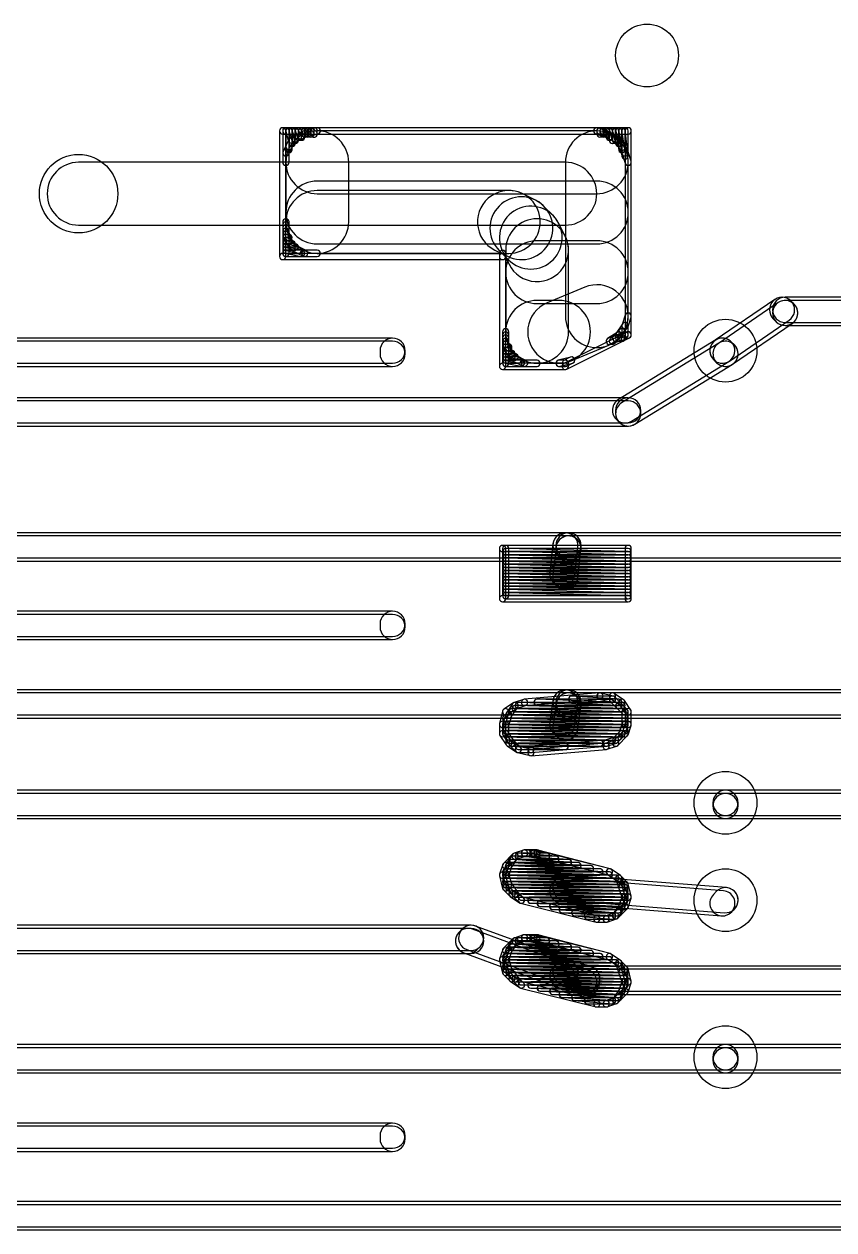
# Model space of a CAD drawing. Extents: x 2.7 to 76.1, y 3.1 to 47.6.
# Drawn here: x 41.32 to 47.87, y 13.73 to 23.49 of the extents above; entities that cross this region are included whole.
import ezdxf

# ---------------------------------------------------------------- set-up
doc = ezdxf.new("R2010")
doc.units = 0

msp = doc.modelspace()

# ---------------------------------------------------------------- linework, layer by layer
for points in [[(46.2026, 22.6473), (43.4086, 22.6473, 1), (43.4086, 22.59645), (46.2026, 22.59645, 1)], [(43.383175, 22.621875), (43.383175, 21.605875, 1), (43.434025, 21.605875), (43.434025, 22.621875, 1)], [(43.688, 22.6473), (43.434, 22.6473, 1), (43.434, 22.59645), (43.688, 22.59645, 1)], [(43.408575, 22.621875), (43.408575, 22.367875, 1), (43.459425, 22.367875), (43.459425, 22.621875, 1)], [(43.43473, 22.615705), (43.46013, 22.514105, 1), (43.509465, 22.52644), (43.484065, 22.62804, 1)], [(43.484825, 22.469475), (43.484825, 22.621875, 1), (43.433975, 22.621875), (43.433975, 22.469475, 1)], [(43.433975, 22.621875), (43.433975, 22.494875, 1), (43.484825, 22.494875), (43.484825, 22.621875, 1)], [(43.484825, 22.494875), (43.484825, 22.621875, 1), (43.433975, 22.621875), (43.433975, 22.494875, 1)], [(43.460675, 22.61383), (43.486075, 22.53763, 1), (43.53432, 22.553715), (43.50892, 22.629915, 1)], [(43.510225, 22.520275), (43.510225, 22.621875, 1), (43.459375, 22.621875), (43.459375, 22.520275, 1)], [(43.487455, 22.6105), (43.512855, 22.5597, 1), (43.55834, 22.582445), (43.53294, 22.633245, 1)], [(43.535625, 22.545675), (43.535625, 22.621875, 1), (43.484775, 22.621875), (43.484775, 22.545675, 1)], [(43.512855, 22.6105), (43.538255, 22.5597, 1), (43.58374, 22.582445), (43.55834, 22.633245, 1)], [(43.561025, 22.571075), (43.561025, 22.621875, 1), (43.510175, 22.621875), (43.510175, 22.571075, 1)], [(43.54302, 22.603895), (43.56842, 22.578495, 1), (43.604375, 22.61445), (43.578975, 22.63985, 1)], [(43.586425, 22.571075), (43.586425, 22.621875, 1), (43.535575, 22.621875), (43.535575, 22.571075, 1)], [(43.592565, 22.571805), (43.694165, 22.597205, 1), (43.68183, 22.64654), (43.58023, 22.62114, 1)], [(43.56842, 22.603895), (43.59382, 22.578495, 1), (43.629775, 22.61445), (43.604375, 22.63985, 1)], [(43.611825, 22.596475), (43.611825, 22.621875, 1), (43.560975, 22.621875), (43.560975, 22.596475, 1)], [(43.59382, 22.603895), (43.61922, 22.578495, 1), (43.655175, 22.61445), (43.629775, 22.63985, 1)], [(43.637225, 22.596475), (43.637225, 22.621875, 1), (43.586375, 22.621875), (43.586375, 22.596475, 1)], [(43.61922, 22.603895), (43.64462, 22.578495, 1), (43.680575, 22.61445), (43.655175, 22.63985, 1)], [(43.662625, 22.596475), (43.662625, 22.621875, 1), (43.611775, 22.621875), (43.611775, 22.596475, 1)], [(43.688025, 22.596475), (43.688025, 22.621875, 1), (43.637175, 22.621875), (43.637175, 22.596475, 1)], [(45.940555, 22.59775), (46.016755, 22.57235, 1), (46.03284, 22.620595), (45.95664, 22.645995, 1)], [(46.2026, 22.6473), (45.9486, 22.6473, 1), (45.9486, 22.59645), (46.2026, 22.59645, 1)], [(45.95602, 22.603895), (45.98142, 22.578495, 1), (46.017375, 22.61445), (45.991975, 22.63985, 1)], [(45.999425, 22.596475), (45.999425, 22.621875, 1), (45.948575, 22.621875), (45.948575, 22.596475, 1)], [(45.948575, 22.621875), (45.948575, 22.596475, 1), (45.999425, 22.596475), (45.999425, 22.621875, 1)], [(45.999425, 22.596475), (45.999425, 22.621875, 1), (45.948575, 22.621875), (45.948575, 22.596475, 1)], [(45.98142, 22.603895), (46.00682, 22.578495, 1), (46.042775, 22.61445), (46.017375, 22.63985, 1)], [(46.024825, 22.596475), (46.024825, 22.621875, 1), (45.973975, 22.621875), (45.973975, 22.596475, 1)], [(46.002055, 22.6105), (46.027455, 22.5597, 1), (46.07294, 22.582445), (46.04754, 22.633245, 1)], [(46.050225, 22.596475), (46.050225, 22.621875, 1), (45.999375, 22.621875), (45.999375, 22.596475, 1)], [(46.026075, 22.61383), (46.051475, 22.53763, 1), (46.09972, 22.553715), (46.07432, 22.629915, 1)], [(46.075625, 22.571075), (46.075625, 22.621875, 1), (46.024775, 22.621875), (46.024775, 22.571075, 1)], [(46.051475, 22.61383), (46.076875, 22.53763, 1), (46.12512, 22.553715), (46.09972, 22.629915, 1)], [(46.101025, 22.545675), (46.101025, 22.621875, 1), (46.050175, 22.621875), (46.050175, 22.545675, 1)], [(46.07633, 22.615705), (46.10173, 22.514105, 1), (46.151065, 22.52644), (46.125665, 22.62804, 1)], [(46.126425, 22.545675), (46.126425, 22.621875, 1), (46.075575, 22.621875), (46.075575, 22.545675, 1)], [(46.10132, 22.617695), (46.12672, 22.465295, 1), (46.176875, 22.47365), (46.151475, 22.62605, 1)], [(46.151825, 22.520275), (46.151825, 22.621875, 1), (46.100975, 22.621875), (46.100975, 22.520275, 1)], [(46.12657, 22.61872), (46.15197, 22.41552, 1), (46.202425, 22.421825), (46.177025, 22.625025, 1)], [(46.177225, 22.469475), (46.177225, 22.621875, 1), (46.126375, 22.621875), (46.126375, 22.469475, 1)], [(46.202625, 22.418675), (46.202625, 22.621875, 1), (46.151775, 22.621875), (46.151775, 22.418675, 1)], [(46.228025, 20.970875), (46.228025, 22.621875, 1), (46.177175, 22.621875), (46.177175, 20.970875, 1)], [(46.228025, 22.367875), (46.228025, 22.621875, 1), (46.177175, 22.621875), (46.177175, 22.367875, 1)], [(43.45674, 22.4327), (43.50754, 22.5343, 1), (43.462055, 22.557045), (43.411255, 22.455445, 1)], [(45.9486, 22.6219), (43.688, 22.6219, 1), (43.688, 22.11385), (45.9486, 22.11385, 1)], [(43.433975, 22.367875), (43.433975, 21.885275, 1), (43.942025, 21.885275), (43.942025, 22.367875, 1)], [(43.49617, 22.52293), (43.59777, 22.57373, 1), (43.575025, 22.619215), (43.473425, 22.568415, 1)], [(46.202625, 21.123275), (46.202625, 22.367875, 1), (45.694575, 22.367875), (45.694575, 21.123275, 1)], [(46.013425, 22.57373), (46.115025, 22.52293, 1), (46.13777, 22.568415), (46.03617, 22.619215, 1)], [(46.103655, 22.5343), (46.154455, 22.4327, 1), (46.19994, 22.455445), (46.14914, 22.557045, 1)], [(43.459425, 22.367875), (43.459425, 22.444075, 1), (43.408575, 22.444075), (43.408575, 22.367875, 1)], [(46.153075, 22.43603), (46.178475, 22.35983, 1), (46.22672, 22.375915), (46.20132, 22.452115, 1)], [(41.7576, 21.85985), (45.6946, 21.85985, 1), (45.6946, 22.3679), (41.7576, 22.3679, 1)], [(43.688, 21.70745), (45.9486, 21.70745, 1), (45.9486, 22.2155), (43.688, 22.2155, 1)], [(43.688, 21.63125), (45.2374, 21.63125, 1), (45.2374, 22.1393), (43.688, 22.1393, 1)], [(45.123795, 21.658065), (45.225395, 21.607265, 1), (45.4526, 22.06168), (45.351, 22.11248, 1)], [(45.159375, 21.65485), (45.235575, 21.57865, 1), (45.59482, 21.937895), (45.51862, 22.014095, 1)], [(45.18799, 21.64467), (45.23879, 21.54307, 1), (45.693205, 21.770275), (45.642405, 21.871875, 1)], [(43.459425, 21.783675), (43.459425, 21.885275, 1), (43.408575, 21.885275), (43.408575, 21.783675, 1)], [(43.408575, 21.885275), (43.408575, 21.631275, 1), (43.459425, 21.631275), (43.459425, 21.885275, 1)], [(43.459425, 21.834475), (43.459425, 21.859875, 1), (43.408575, 21.859875), (43.408575, 21.834475, 1)], [(43.459425, 21.809075), (43.459425, 21.834475, 1), (43.408575, 21.834475), (43.408575, 21.809075, 1)], [(45.211975, 21.656675), (45.211975, 20.996275, 1), (45.720025, 20.996275), (45.720025, 21.656675, 1)], [(43.50754, 21.693445), (43.45674, 21.795045, 1), (43.411255, 21.7723), (43.462055, 21.6707, 1)], [(43.49617, 21.730215), (43.44537, 21.755615, 1), (43.422625, 21.71013), (43.473425, 21.68473, 1)], [(43.477375, 21.77625), (43.451975, 21.80165, 1), (43.41602, 21.765695), (43.44142, 21.740295, 1)], [(43.477375, 21.75085), (43.451975, 21.77625, 1), (43.41602, 21.740295), (43.44142, 21.714895, 1)], [(43.459425, 21.783675), (43.459425, 21.809075, 1), (43.408575, 21.809075), (43.408575, 21.783675, 1)], [(43.434, 21.73285), (43.4594, 21.73285, 1), (43.4594, 21.7837), (43.434, 21.7837, 1)], [(43.434, 21.70745), (43.4594, 21.70745, 1), (43.4594, 21.7583), (43.434, 21.7583, 1)], [(43.51824, 21.706195), (43.44204, 21.731595, 1), (43.425955, 21.68335), (43.502155, 21.65795, 1)], [(43.541765, 21.68134), (43.440165, 21.70674, 1), (43.42783, 21.657405), (43.52943, 21.632005, 1)], [(43.565985, 21.656205), (43.438985, 21.681605, 1), (43.42901, 21.63174), (43.55601, 21.60634, 1)], [(43.434, 21.68205), (43.4848, 21.68205, 1), (43.4848, 21.7329), (43.434, 21.7329, 1)], [(43.434, 21.65665), (43.5102, 21.65665, 1), (43.5102, 21.7075), (43.434, 21.7075, 1)], [(43.434, 21.63125), (43.5356, 21.63125, 1), (43.5356, 21.6821), (43.434, 21.6821, 1)], [(43.434, 21.60585), (43.561, 21.60585, 1), (43.561, 21.6567), (43.434, 21.6567, 1)], [(43.434, 21.60585), (43.688, 21.60585, 1), (43.688, 21.6567), (43.434, 21.6567, 1)], [(43.59777, 21.654015), (43.49617, 21.704815, 1), (43.473425, 21.65933), (43.575025, 21.60853, 1)], [(43.688, 21.6567), (43.5864, 21.6567, 1), (43.5864, 21.60585), (43.688, 21.60585, 1)], [(45.212025, 21.605875), (45.212025, 21.631275, 1), (45.161175, 21.631275), (45.161175, 21.605875, 1)], [(45.161175, 21.631275), (45.161175, 21.605875, 1), (45.212025, 21.605875), (45.212025, 21.631275, 1)], [(45.466, 21.22485), (45.9486, 21.22485, 1), (45.9486, 21.7329), (45.466, 21.7329, 1)], [(43.4086, 21.58045), (45.1866, 21.58045, 1), (45.1866, 21.6313), (43.4086, 21.6313, 1)], [(45.161175, 21.605875), (45.161175, 20.716875, 1), (45.212025, 20.716875), (45.212025, 21.605875, 1)], [(45.7415, 20.76179), (46.0463, 20.88879, 1), (45.850895, 21.357755), (45.546095, 21.230755, 1)], [(47.38981, 21.257945), (46.90721, 20.927745, 1), (47.021985, 20.76), (47.504585, 21.0902, 1)], [(47.544455, 21.22053), (47.519055, 21.24593, 1), (47.37534, 21.102215), (47.40074, 21.076815, 1)], [(51.435, 21.2757), (47.4726, 21.2757, 1), (47.4726, 21.07245), (51.435, 21.07245, 1)], [(45.466, 20.74225), (45.6438, 20.74225, 1), (45.6438, 21.2503), (45.466, 21.2503, 1)], [(47.047385, 20.7346), (47.529985, 21.0648, 1), (47.41521, 21.232545), (46.93261, 20.902345, 1)], [(47.4726, 21.04705), (51.435, 21.04705, 1), (51.435, 21.2503), (47.4726, 21.2503, 1)], [(46.156045, 21.061175), (46.105245, 20.984975, 1), (46.14755, 20.95677), (46.19835, 21.03297, 1)], [(46.178475, 21.131315), (46.153075, 21.055115, 1), (46.20132, 21.03903), (46.22672, 21.11523, 1)], [(46.202625, 20.970875), (46.202625, 21.047075, 1), (46.151775, 21.047075), (46.151775, 20.970875, 1)], [(46.228025, 20.970875), (46.228025, 21.123275, 1), (46.177175, 21.123275), (46.177175, 20.970875, 1)], [(45.237425, 20.894675), (45.237425, 20.996275, 1), (45.186575, 20.996275), (45.186575, 20.894675, 1)], [(45.186575, 20.996275), (45.186575, 20.742275, 1), (45.237425, 20.742275), (45.237425, 20.996275, 1)], [(45.237425, 20.945475), (45.237425, 20.970875, 1), (45.186575, 20.970875), (45.186575, 20.945475, 1)], [(45.237425, 20.920075), (45.237425, 20.945475, 1), (45.186575, 20.945475), (45.186575, 20.920075, 1)], [(45.70597, 20.69413), (46.21397, 20.94813, 1), (46.191225, 20.993615), (45.683225, 20.739615, 1)], [(46.05824, 20.89595), (46.21064, 20.94675, 1), (46.194555, 20.994995), (46.042155, 20.944195, 1)], [(46.112295, 20.992025), (46.036095, 20.941225, 1), (46.0643, 20.89892), (46.1405, 20.94972, 1)], [(46.093575, 20.902095), (46.118975, 20.927495, 1), (46.08302, 20.96345), (46.05762, 20.93805, 1)], [(46.101, 20.92005), (46.1264, 20.92005, 1), (46.1264, 20.9709), (46.101, 20.9709, 1)], [(46.10842, 20.952895), (46.13382, 20.927495, 1), (46.169775, 20.96345), (46.144375, 20.98885, 1)], [(46.151825, 20.945475), (46.151825, 20.970875, 1), (46.100975, 20.970875), (46.100975, 20.945475, 1)], [(46.13382, 20.978295), (46.15922, 20.952895, 1), (46.195175, 20.98885), (46.169775, 21.01425, 1)], [(46.177225, 20.945475), (46.177225, 20.996275, 1), (46.126375, 20.996275), (46.126375, 20.945475, 1)], [(44.2976, 20.9455), (39.0652, 20.9455, 1), (39.0652, 20.74225), (44.2976, 20.74225, 1)], [(39.0652, 20.71685), (44.2976, 20.71685, 1), (44.2976, 20.9201), (39.0652, 20.9201, 1)], [(44.399225, 20.818475), (44.399225, 20.843875, 1), (44.195975, 20.843875), (44.195975, 20.818475, 1)], [(45.28554, 20.804445), (45.23474, 20.906045, 1), (45.189255, 20.8833), (45.240055, 20.7817, 1)], [(45.255375, 20.88725), (45.229975, 20.91265, 1), (45.19402, 20.876695), (45.21942, 20.851295, 1)], [(45.255375, 20.86185), (45.229975, 20.88725, 1), (45.19402, 20.851295), (45.21942, 20.825895, 1)], [(45.237425, 20.894675), (45.237425, 20.920075, 1), (45.186575, 20.920075), (45.186575, 20.894675, 1)], [(45.212, 20.84385), (45.2374, 20.84385, 1), (45.2374, 20.8947), (45.212, 20.8947, 1)], [(46.91149, 20.93052), (46.12409, 20.44792, 1), (46.230305, 20.274625), (47.017705, 20.757225, 1)], [(46.255705, 20.249225), (47.043105, 20.731825, 1), (46.93689, 20.90512), (46.14949, 20.42252, 1)], [(47.061855, 20.89033), (47.036455, 20.91573, 1), (46.89274, 20.772015), (46.91814, 20.746615, 1)], [(45.27417, 20.841215), (45.22337, 20.866615, 1), (45.200625, 20.82113), (45.251425, 20.79573, 1)], [(45.29624, 20.817195), (45.22004, 20.842595, 1), (45.203955, 20.79435), (45.280155, 20.76895, 1)], [(45.319765, 20.79234), (45.218165, 20.81774, 1), (45.20583, 20.768405), (45.30743, 20.743005, 1)], [(45.343985, 20.767205), (45.216985, 20.792605, 1), (45.20701, 20.74274), (45.33401, 20.71734, 1)], [(45.212, 20.81845), (45.2374, 20.81845, 1), (45.2374, 20.8693), (45.212, 20.8693, 1)], [(45.212, 20.79305), (45.2628, 20.79305, 1), (45.2628, 20.8439), (45.212, 20.8439, 1)], [(45.212, 20.76765), (45.2882, 20.76765, 1), (45.2882, 20.8185), (45.212, 20.8185, 1)], [(45.212, 20.74225), (45.3136, 20.74225, 1), (45.3136, 20.7931), (45.212, 20.7931, 1)], [(45.37577, 20.765015), (45.27417, 20.815815, 1), (45.251425, 20.77033), (45.353025, 20.71953, 1)], [(45.73923, 20.79234), (45.63763, 20.76694, 1), (45.649965, 20.717605), (45.751565, 20.743005, 1)], [(45.70597, 20.71953), (45.75677, 20.74493, 1), (45.734025, 20.790415), (45.683225, 20.765015, 1)], [(45.1866, 20.69145), (45.6946, 20.69145, 1), (45.6946, 20.7423), (45.1866, 20.7423, 1)], [(45.212, 20.71685), (45.339, 20.71685, 1), (45.339, 20.7677), (45.212, 20.7677, 1)], [(45.212, 20.71685), (45.466, 20.71685, 1), (45.466, 20.7677), (45.212, 20.7677, 1)], [(45.466, 20.7677), (45.3644, 20.7677, 1), (45.3644, 20.71685), (45.466, 20.71685, 1)], [(45.6438, 20.71685), (45.6946, 20.71685, 1), (45.6946, 20.7677), (45.6438, 20.7677, 1)], [(46.2026, 20.4629), (38.5826, 20.4629, 1), (38.5826, 20.25965), (46.2026, 20.25965, 1)], [(38.5826, 20.23425), (46.2026, 20.23425, 1), (46.2026, 20.4375), (38.5826, 20.4375, 1)], [(46.304225, 20.335875), (46.304225, 20.361275, 1), (46.100975, 20.361275), (46.100975, 20.335875, 1)], [(45.72, 19.3707), (36.5252, 19.3707, 1), (36.5252, 19.16745), (45.72, 19.16745, 1)], [(36.5252, 19.14205), (45.72, 19.14205, 1), (45.72, 19.3453), (36.5252, 19.3453, 1)], [(45.593595, 19.280295), (45.568195, 19.051695, 1), (45.7702, 19.02925), (45.7956, 19.25785, 1)], [(45.593595, 19.280295), (45.568195, 19.051695, 1), (45.7702, 19.02925), (45.7956, 19.25785, 1)], [(45.7956, 19.00385), (45.821, 19.23245, 1), (45.618995, 19.254895), (45.593595, 19.026295, 1)], [(45.7956, 19.00385), (45.821, 19.23245, 1), (45.618995, 19.254895), (45.593595, 19.026295, 1)], [(45.791855, 19.31553), (45.766455, 19.34093, 1), (45.62274, 19.197215), (45.64814, 19.171815, 1)], [(45.821625, 19.243675), (45.821625, 19.269075, 1), (45.618375, 19.269075), (45.618375, 19.243675, 1)], [(50.165, 19.3707), (45.72, 19.3707, 1), (45.72, 19.16745), (50.165, 19.16745, 1)], [(45.72, 19.14205), (50.165, 19.14205, 1), (50.165, 19.3453), (45.72, 19.3453, 1)], [(46.2026, 19.2691), (45.1866, 19.2691, 1), (45.1866, 19.21825), (46.2026, 19.21825, 1)], [(45.161175, 19.243675), (45.161175, 18.837275, 1), (45.212025, 18.837275), (45.212025, 19.243675, 1)], [(46.20325, 19.21829), (45.21265, 19.24369, 1), (45.211345, 19.192855), (46.201945, 19.167455, 1)], [(46.20325, 19.19289), (45.21265, 19.21829, 1), (45.211345, 19.167455), (46.201945, 19.142055, 1)], [(46.2026, 19.2691), (45.212, 19.2691, 1), (45.212, 19.21825), (46.2026, 19.21825, 1)], [(45.186575, 19.243675), (45.186575, 18.862675, 1), (45.237425, 18.862675), (45.237425, 19.243675, 1)], [(45.212, 19.19285), (46.2026, 19.19285, 1), (46.2026, 19.2437), (45.212, 19.2437, 1)], [(45.212, 19.16745), (46.2026, 19.16745, 1), (46.2026, 19.2183), (45.212, 19.2183, 1)], [(46.228025, 18.862675), (46.228025, 19.243675, 1), (46.177175, 19.243675), (46.177175, 18.862675, 1)], [(46.228025, 18.837275), (46.228025, 19.243675, 1), (46.177175, 19.243675), (46.177175, 18.837275, 1)], [(46.20325, 19.16749), (45.21265, 19.19289, 1), (45.211345, 19.142055), (46.201945, 19.116655, 1)], [(46.20325, 19.14209), (45.21265, 19.16749, 1), (45.211345, 19.116655), (46.201945, 19.091255, 1)], [(46.20325, 19.11669), (45.21265, 19.14209, 1), (45.211345, 19.091255), (46.201945, 19.065855, 1)], [(45.212, 19.14205), (46.2026, 19.14205, 1), (46.2026, 19.1929), (45.212, 19.1929, 1)], [(45.212, 19.11665), (46.2026, 19.11665, 1), (46.2026, 19.1675), (45.212, 19.1675, 1)], [(45.212, 19.09125), (46.2026, 19.09125, 1), (46.2026, 19.1421), (45.212, 19.1421, 1)], [(46.2026, 19.1421), (45.212, 19.1421, 1), (45.212, 19.09125), (46.2026, 19.09125, 1)], [(45.212, 19.09125), (46.2026, 19.09125, 1), (46.2026, 19.1421), (45.212, 19.1421, 1)], [(45.59734, 18.968615), (45.62274, 18.943215, 1), (45.766455, 19.08693), (45.741055, 19.11233, 1)], [(46.20325, 19.09129), (45.21265, 19.11669, 1), (45.211345, 19.065855), (46.201945, 19.040455, 1)], [(46.20325, 19.06589), (45.21265, 19.09129, 1), (45.211345, 19.040455), (46.201945, 19.015055, 1)], [(46.20325, 19.04049), (45.21265, 19.06589, 1), (45.211345, 19.015055), (46.201945, 18.989655, 1)], [(46.20325, 19.01509), (45.21265, 19.04049, 1), (45.211345, 18.989655), (46.201945, 18.964255, 1)], [(45.212, 19.06585), (46.2026, 19.06585, 1), (46.2026, 19.1167), (45.212, 19.1167, 1)], [(45.212, 19.04045), (46.2026, 19.04045, 1), (46.2026, 19.0913), (45.212, 19.0913, 1)], [(45.212, 19.01505), (46.2026, 19.01505, 1), (46.2026, 19.0659), (45.212, 19.0659, 1)], [(45.212, 18.98965), (46.2026, 18.98965, 1), (46.2026, 19.0405), (45.212, 19.0405, 1)], [(46.20325, 18.98969), (45.21265, 19.01509, 1), (45.211345, 18.964255), (46.201945, 18.938855, 1)], [(46.20325, 18.96429), (45.21265, 18.98969, 1), (45.211345, 18.938855), (46.201945, 18.913455, 1)], [(46.20325, 18.93889), (45.21265, 18.96429, 1), (45.211345, 18.913455), (46.201945, 18.888055, 1)], [(46.20325, 18.91349), (45.21265, 18.93889, 1), (45.211345, 18.888055), (46.201945, 18.862655, 1)], [(45.212, 18.96425), (46.2026, 18.96425, 1), (46.2026, 19.0151), (45.212, 19.0151, 1)], [(45.212, 18.93885), (46.2026, 18.93885, 1), (46.2026, 18.9897), (45.212, 18.9897, 1)], [(45.212, 18.91345), (46.2026, 18.91345, 1), (46.2026, 18.9643), (45.212, 18.9643, 1)], [(45.212, 18.88805), (46.2026, 18.88805, 1), (46.2026, 18.9389), (45.212, 18.9389, 1)], [(45.1866, 18.81185), (46.2026, 18.81185, 1), (46.2026, 18.8627), (45.1866, 18.8627, 1)], [(45.212, 18.86265), (46.2026, 18.86265, 1), (46.2026, 18.9135), (45.212, 18.9135, 1)], [(45.212, 18.83725), (46.2026, 18.83725, 1), (46.2026, 18.8881), (45.212, 18.8881, 1)], [(44.2976, 18.7357), (39.0652, 18.7357, 1), (39.0652, 18.53245), (44.2976, 18.53245, 1)], [(44.399225, 18.608675), (44.399225, 18.634075, 1), (44.195975, 18.634075), (44.195975, 18.608675, 1)], [(39.0652, 18.50705), (44.2976, 18.50705, 1), (44.2976, 18.7103), (39.0652, 18.7103, 1)], [(45.72, 18.1007), (37.1602, 18.1007, 1), (37.1602, 17.89745), (45.72, 17.89745, 1)], [(37.1602, 17.87205), (45.72, 17.87205, 1), (45.72, 18.0753), (37.1602, 18.0753, 1)], [(45.971885, 18.07521), (45.362285, 18.02441, 1), (45.36651, 17.973735), (45.97611, 18.024535, 1)], [(45.971885, 18.07521), (45.362285, 18.02441, 1), (45.36651, 17.973735), (45.97611, 18.024535, 1)], [(45.593995, 18.013445), (45.568595, 17.835645, 1), (45.7698, 17.8069), (45.7952, 17.9847, 1)], [(45.593995, 18.013445), (45.568595, 17.835645, 1), (45.7698, 17.8069), (45.7952, 17.9847, 1)], [(45.7952, 17.7815), (45.8206, 17.9593, 1), (45.619395, 17.988045), (45.593995, 17.810245, 1)], [(45.7952, 17.7815), (45.8206, 17.9593, 1), (45.619395, 17.988045), (45.593995, 17.810245, 1)], [(45.791855, 18.04553), (45.766455, 18.07093, 1), (45.62274, 17.927215), (45.64814, 17.901815, 1)], [(45.821625, 17.973675), (45.821625, 17.999075, 1), (45.618375, 17.999075), (45.618375, 17.973675, 1)], [(49.53, 18.1007), (45.72, 18.1007, 1), (45.72, 17.89745), (49.53, 17.89745, 1)], [(45.72, 17.87205), (49.53, 17.87205, 1), (49.53, 18.0753), (45.72, 18.0753, 1)], [(46.12809, 18.02444), (45.74709, 18.04984, 1), (45.743705, 17.999105), (46.124705, 17.973705, 1)], [(45.7454, 17.99905), (46.0756, 17.99905, 1), (46.0756, 18.0499), (45.7454, 18.0499, 1)], [(46.081765, 18.04914), (45.980165, 18.07454, 1), (45.96783, 18.025205), (46.06943, 17.999805, 1)], [(46.0756, 18.0753), (45.974, 18.0753, 1), (45.974, 18.02445), (46.0756, 18.02445, 1)], [(46.144375, 17.99165), (46.093575, 18.04245, 1), (46.05762, 18.006495), (46.10842, 17.955695, 1)], [(46.1659, 18.020225), (46.0897, 18.071025, 1), (46.061495, 18.02872), (46.137695, 17.97792, 1)], [(45.18733, 17.92904), (45.16193, 17.82744, 1), (45.211265, 17.815105), (45.236665, 17.916705, 1)], [(45.274095, 17.994825), (45.197895, 17.944025, 1), (45.2261, 17.90172), (45.3023, 17.95252, 1)], [(45.267045, 17.987775), (45.216245, 17.911575, 1), (45.25855, 17.88337), (45.30935, 17.95957, 1)], [(46.177905, 17.92289), (45.263505, 17.94829, 1), (45.26209, 17.897455), (46.17649, 17.872055, 1)], [(45.2628, 17.89745), (46.1772, 17.89745, 1), (46.1772, 17.9483), (45.2628, 17.9483, 1)], [(45.356355, 18.023195), (45.280155, 17.997795, 1), (45.29624, 17.94955), (45.37244, 17.97495, 1)], [(45.356355, 18.023195), (45.280155, 17.997795, 1), (45.29624, 17.94955), (45.37244, 17.97495, 1)], [(45.2882, 17.92285), (46.1518, 17.92285, 1), (46.1518, 17.9737), (45.2882, 17.9737, 1)], [(46.177925, 17.948285), (45.288925, 17.973685, 1), (45.28747, 17.92286), (46.17647, 17.89746, 1)], [(46.15257, 17.973685), (45.31437, 17.999085, 1), (45.312825, 17.94826), (46.151025, 17.92286, 1)], [(45.3136, 17.94825), (46.1518, 17.94825, 1), (46.1518, 17.9991), (45.3136, 17.9991, 1)], [(46.15274, 17.99908), (45.46694, 18.02448, 1), (45.465055, 17.973665), (46.150855, 17.948265, 1)], [(45.466, 17.97365), (46.1264, 17.97365, 1), (46.1264, 18.0245), (45.466, 18.0245, 1)], [(46.195175, 17.94085), (46.144375, 17.99165, 1), (46.10842, 17.955695), (46.15922, 17.904895, 1)], [(46.22375, 17.936975), (46.17295, 18.013175, 1), (46.130645, 17.98497), (46.181445, 17.90877, 1)], [(46.202625, 17.821275), (46.202625, 17.922875, 1), (46.151775, 17.922875), (46.151775, 17.821275, 1)], [(46.228025, 17.821275), (46.228025, 17.922875, 1), (46.177175, 17.922875), (46.177175, 17.821275, 1)], [(45.213275, 17.905515), (45.187875, 17.829315, 1), (45.23612, 17.81323), (45.26152, 17.88943, 1)], [(46.177865, 17.87209), (45.212665, 17.89749, 1), (45.21133, 17.846655), (46.17653, 17.821255, 1)], [(46.177865, 17.84669), (45.212665, 17.87209, 1), (45.21133, 17.821255), (46.17653, 17.795855, 1)], [(45.212, 17.84665), (46.1772, 17.84665, 1), (46.1772, 17.8975), (45.212, 17.8975, 1)], [(45.212, 17.82125), (46.1772, 17.82125, 1), (46.1772, 17.8721), (45.212, 17.8721, 1)], [(46.177885, 17.89749), (45.238085, 17.92289, 1), (45.23671, 17.872055), (46.17651, 17.846655, 1)], [(45.2374, 17.87205), (46.1772, 17.87205, 1), (46.1772, 17.9229), (45.2374, 17.9229, 1)], [(45.59734, 17.749415), (45.62274, 17.724015, 1), (45.766455, 17.86773), (45.741055, 17.89313, 1)], [(45.161175, 17.821275), (45.161175, 17.745075, 1), (45.212025, 17.745075), (45.212025, 17.821275, 1)], [(45.165445, 17.73097), (45.216245, 17.65477, 1), (45.25855, 17.682975), (45.20775, 17.759175, 1)], [(46.127105, 17.74509), (45.212705, 17.77049, 1), (45.21129, 17.719655), (46.12569, 17.694255, 1)], [(46.177865, 17.82129), (45.212665, 17.84669, 1), (45.21133, 17.795855), (46.17653, 17.770455, 1)], [(46.177865, 17.79589), (45.212665, 17.82129, 1), (45.21133, 17.770455), (46.17653, 17.745055, 1)], [(46.152485, 17.77049), (45.212685, 17.79589, 1), (45.21131, 17.745055), (46.15111, 17.719655, 1)], [(45.212, 17.79585), (46.1772, 17.79585, 1), (46.1772, 17.8467), (45.212, 17.8467, 1)], [(45.186575, 17.821275), (45.186575, 17.745075, 1), (45.237425, 17.745075), (45.237425, 17.821275, 1)], [(45.212, 17.77045), (46.1772, 17.77045, 1), (46.1772, 17.8213), (45.212, 17.8213, 1)], [(45.212, 17.74505), (46.1772, 17.74505, 1), (46.1772, 17.7959), (45.212, 17.7959, 1)], [(45.212, 17.71965), (46.1518, 17.71965, 1), (46.1518, 17.7705), (45.212, 17.7705, 1)], [(46.1518, 17.7705), (45.212, 17.7705, 1), (45.212, 17.71965), (46.1518, 17.71965, 1)], [(45.212, 17.71965), (46.1518, 17.71965, 1), (46.1518, 17.7705), (45.212, 17.7705, 1)], [(45.190845, 17.73097), (45.241645, 17.65477, 1), (45.28395, 17.682975), (45.23315, 17.759175, 1)], [(46.118975, 17.676295), (46.169775, 17.727095, 1), (46.13382, 17.76305), (46.08302, 17.71225, 1)], [(46.118975, 17.650895), (46.195175, 17.727095, 1), (46.15922, 17.76305), (46.08302, 17.68685, 1)], [(46.17592, 17.73703), (46.20132, 17.81323, 1), (46.153075, 17.829315), (46.127675, 17.753115, 1)], [(46.20132, 17.73703), (46.22672, 17.81323, 1), (46.178475, 17.829315), (46.153075, 17.753115, 1)], [(46.07637, 17.719685), (45.23817, 17.745085, 1), (45.236625, 17.69426), (46.074825, 17.66886, 1)], [(45.2374, 17.69425), (46.1264, 17.69425, 1), (46.1264, 17.7451), (45.2374, 17.7451, 1)], [(45.2374, 17.66885), (46.0756, 17.66885, 1), (46.0756, 17.7197), (45.2374, 17.7197, 1)], [(45.974875, 17.69428), (45.238275, 17.71968, 1), (45.23652, 17.668865), (45.97312, 17.643465, 1)], [(45.223295, 17.64772), (45.299495, 17.59692, 1), (45.3277, 17.639225), (45.2515, 17.690025, 1)], [(45.69609, 17.668855), (45.26429, 17.694255, 1), (45.261305, 17.64349), (45.693105, 17.61809, 1)], [(45.24482, 17.650895), (45.29562, 17.600095, 1), (45.331575, 17.63605), (45.280775, 17.68685, 1)], [(45.2628, 17.64345), (45.974, 17.64345, 1), (45.974, 17.6943), (45.2628, 17.6943, 1)], [(45.3136, 17.61805), (45.6946, 17.61805, 1), (45.6946, 17.6689), (45.3136, 17.6689, 1)], [(45.41731, 17.592735), (46.02691, 17.643535, 1), (46.022685, 17.69421), (45.413085, 17.64341, 1)], [(45.41731, 17.567335), (46.02691, 17.618135, 1), (46.022685, 17.66881), (45.413085, 17.61801, 1)], [(46.03284, 17.64475), (46.10904, 17.67015, 1), (46.092955, 17.718395), (46.016755, 17.692995, 1)], [(46.03284, 17.61935), (46.10904, 17.64475, 1), (46.092955, 17.692995), (46.016755, 17.667595, 1)], [(45.30743, 17.593405), (45.40903, 17.568005, 1), (45.421365, 17.61734), (45.319765, 17.64274, 1)], [(45.3136, 17.59265), (45.4152, 17.59265, 1), (45.4152, 17.6435), (45.3136, 17.6435, 1)], [(46.99, 17.2879), (37.9476, 17.2879, 1), (37.9476, 17.08465), (46.99, 17.08465, 1)], [(47.091625, 17.160875), (47.091625, 17.186275, 1), (46.888375, 17.186275), (46.888375, 17.160875, 1)], [(53.8226, 17.2879), (46.99, 17.2879, 1), (46.99, 17.08465), (53.8226, 17.08465, 1)], [(37.9476, 17.05925), (46.99, 17.05925, 1), (46.99, 17.2625), (37.9476, 17.2625, 1)], [(46.99, 17.05925), (53.8226, 17.05925, 1), (53.8226, 17.2625), (46.99, 17.2625, 1)], [(45.27022, 16.77245), (45.19402, 16.69625, 1), (45.229975, 16.660295), (45.306175, 16.736495, 1)], [(45.267045, 16.768575), (45.216245, 16.692375, 1), (45.25855, 16.66417), (45.30935, 16.74037, 1)], [(45.356355, 16.803995), (45.280155, 16.778595, 1), (45.29624, 16.73035), (45.37244, 16.75575, 1)], [(45.356355, 16.803995), (45.280155, 16.778595, 1), (45.29624, 16.73035), (45.37244, 16.75575, 1)], [(45.62051, 16.75441), (45.31571, 16.77981, 1), (45.311485, 16.729135), (45.616285, 16.703735, 1)], [(45.3136, 16.72905), (45.5422, 16.72905, 1), (45.5422, 16.7799), (45.3136, 16.7799, 1)], [(45.545795, 16.77964), (45.367995, 16.80504, 1), (45.3608, 16.754705), (45.5386, 16.729305, 1)], [(45.3644, 16.75445), (45.3898, 16.75445, 1), (45.3898, 16.8053), (45.3644, 16.8053, 1)], [(45.4406, 16.8053), (45.3644, 16.8053, 1), (45.3644, 16.75445), (45.4406, 16.75445, 1)], [(45.466, 16.8053), (45.3644, 16.8053, 1), (45.3644, 16.75445), (45.466, 16.75445, 1)], [(46.056365, 16.65214), (45.446765, 16.80454, 1), (45.43443, 16.755205), (46.04403, 16.602805, 1)], [(46.056615, 16.652075), (45.472415, 16.804475, 1), (45.45958, 16.75527), (46.04378, 16.60287, 1)], [(45.187875, 16.686315), (45.162475, 16.610115, 1), (45.21072, 16.59403), (45.23612, 16.67023, 1)], [(45.213275, 16.686315), (45.187875, 16.610115, 1), (45.23612, 16.59403), (45.26152, 16.67023, 1)], [(45.898775, 16.67828), (45.238375, 16.70368, 1), (45.23642, 16.652865), (45.89682, 16.627465, 1)], [(45.2374, 16.65285), (45.7962, 16.65285, 1), (45.7962, 16.7037), (45.2374, 16.7037, 1)], [(45.72141, 16.72906), (45.26421, 16.75446, 1), (45.261385, 16.703685), (45.718585, 16.678285, 1)], [(45.797405, 16.70367), (45.264005, 16.72907, 1), (45.26159, 16.678275), (45.79499, 16.652875, 1)], [(45.2628, 16.70365), (45.6184, 16.70365, 1), (45.6184, 16.7545), (45.2628, 16.7545, 1)], [(45.2628, 16.67825), (45.72, 16.67825, 1), (45.72, 16.7291), (45.2628, 16.7291, 1)], [(45.16193, 16.595905), (45.18733, 16.494305, 1), (45.236665, 16.50664), (45.211265, 16.60824, 1)], [(45.187875, 16.59403), (45.213275, 16.51783, 1), (45.26152, 16.533915), (45.23612, 16.610115, 1)], [(46.127105, 16.57669), (45.212705, 16.60209, 1), (45.21129, 16.551255), (46.12569, 16.525855, 1)], [(46.05097, 16.627485), (45.21277, 16.652885, 1), (45.211225, 16.60206), (46.049425, 16.57666, 1)], [(45.212, 16.60205), (45.974, 16.60205, 1), (45.974, 16.6529), (45.212, 16.6529, 1)], [(45.212, 16.57665), (46.0502, 16.57665, 1), (46.0502, 16.6275), (45.212, 16.6275, 1)], [(46.101725, 16.602085), (45.212725, 16.627485, 1), (45.21127, 16.57666), (46.10027, 16.55126, 1)], [(45.212, 16.55125), (46.101, 16.55125, 1), (46.101, 16.6021), (45.212, 16.6021, 1)], [(45.2374, 16.62745), (45.8978, 16.62745, 1), (45.8978, 16.6783), (45.2374, 16.6783, 1)], [(45.974875, 16.65288), (45.238275, 16.67828, 1), (45.23652, 16.627465), (45.97312, 16.602065, 1)], [(46.997945, 16.500185), (45.702545, 16.601785, 1), (45.68665, 16.39916), (46.98205, 16.29756, 1)], [(46.1405, 16.597825), (46.0643, 16.648625, 1), (46.036095, 16.60632), (46.112295, 16.55552, 1)], [(46.1405, 16.597825), (46.0643, 16.648625, 1), (46.036095, 16.60632), (46.112295, 16.55552, 1)], [(46.17592, 16.508515), (46.15052, 16.584715, 1), (46.102275, 16.56863), (46.127675, 16.49243, 1)], [(46.195175, 16.54385), (46.144375, 16.59465, 1), (46.10842, 16.558695), (46.15922, 16.507895, 1)], [(46.152485, 16.55129), (45.212685, 16.57669, 1), (45.21131, 16.525855), (46.15111, 16.500455, 1)], [(46.152485, 16.52589), (45.212685, 16.55129, 1), (45.21131, 16.500455), (46.15111, 16.475055, 1)], [(45.19402, 16.482495), (45.24482, 16.431695, 1), (45.280775, 16.46765), (45.229975, 16.51845, 1)], [(45.212, 16.52585), (46.1264, 16.52585, 1), (46.1264, 16.5767), (45.212, 16.5767, 1)], [(45.212, 16.50045), (46.1518, 16.50045, 1), (46.1518, 16.5513), (45.212, 16.5513, 1)], [(46.177885, 16.50049), (45.238085, 16.52589, 1), (45.23671, 16.475055), (46.17651, 16.449655, 1)], [(45.216245, 16.51177), (45.267045, 16.43557, 1), (45.30935, 16.463775), (45.25855, 16.539975, 1)], [(45.2374, 16.47505), (46.1772, 16.47505, 1), (46.1772, 16.5259), (45.2374, 16.5259, 1)], [(46.1772, 16.5259), (45.2374, 16.5259, 1), (45.2374, 16.47505), (46.1772, 16.47505, 1)], [(45.2374, 16.47505), (46.1518, 16.47505, 1), (46.1518, 16.5259), (45.2374, 16.5259, 1)], [(46.177905, 16.47509), (45.263505, 16.50049, 1), (45.26209, 16.449655), (46.17649, 16.424255, 1)], [(45.2628, 16.44965), (46.1772, 16.44965, 1), (46.1772, 16.5005), (45.2628, 16.5005, 1)], [(45.66125, 16.37376), (46.95665, 16.27216, 1), (46.972545, 16.474785), (45.677145, 16.576385, 1)], [(46.20132, 16.432315), (46.17592, 16.508515, 1), (46.127675, 16.49243), (46.153075, 16.41623, 1)], [(46.227265, 16.43044), (46.201865, 16.53204, 1), (46.15253, 16.519705), (46.17793, 16.418105, 1)], [(47.036455, 16.301615), (47.061855, 16.327015, 1), (46.91814, 16.47073), (46.89274, 16.44533, 1)], [(45.248695, 16.42852), (45.324895, 16.37772, 1), (45.3531, 16.420025), (45.2769, 16.470825, 1)], [(45.27022, 16.431695), (45.32102, 16.380895, 1), (45.356975, 16.41685), (45.306175, 16.46765, 1)], [(45.2882, 16.42425), (46.1772, 16.42425, 1), (46.1772, 16.4751), (45.2882, 16.4751, 1)], [(46.177925, 16.449685), (45.288925, 16.475085, 1), (45.28747, 16.42426), (46.17647, 16.39886, 1)], [(45.33283, 16.374205), (45.94243, 16.221805, 1), (45.954765, 16.27114), (45.345165, 16.42354, 1)], [(45.33283, 16.374205), (45.94243, 16.221805, 1), (45.954765, 16.27114), (45.345165, 16.42354, 1)], [(46.17797, 16.424285), (45.33977, 16.449685, 1), (45.338225, 16.39886), (46.176425, 16.37346, 1)], [(45.339, 16.39885), (46.1772, 16.39885, 1), (46.1772, 16.4497), (45.339, 16.4497, 1)], [(45.4152, 16.37345), (46.1772, 16.37345, 1), (46.1772, 16.4243), (45.4152, 16.4243, 1)], [(46.152675, 16.39888), (45.416075, 16.42428, 1), (45.41432, 16.373465), (46.15092, 16.348065, 1)], [(46.152775, 16.37348), (45.492375, 16.39888, 1), (45.49042, 16.348065), (46.15082, 16.322665, 1)], [(45.4914, 16.34805), (46.1518, 16.34805, 1), (46.1518, 16.3989), (45.4914, 16.3989, 1)], [(46.17592, 16.34003), (46.20132, 16.41623, 1), (46.153075, 16.432315), (46.127675, 16.356115, 1)], [(46.20132, 16.34003), (46.22672, 16.41623, 1), (46.178475, 16.432315), (46.153075, 16.356115, 1)], [(46.127605, 16.34807), (45.594205, 16.37347, 1), (45.59179, 16.322675), (46.12519, 16.297275, 1)], [(45.593, 16.32265), (46.1518, 16.32265, 1), (46.1518, 16.3735), (45.593, 16.3735, 1)], [(46.12781, 16.32266), (45.67061, 16.34806, 1), (45.667785, 16.297285), (46.124985, 16.271885, 1)], [(45.6692, 16.29725), (46.1264, 16.29725, 1), (46.1264, 16.3481), (45.6692, 16.3481, 1)], [(46.07771, 16.29721), (45.77291, 16.32261, 1), (45.768685, 16.271935), (46.073485, 16.246535, 1)], [(45.7708, 16.27185), (46.1264, 16.27185, 1), (46.1264, 16.3227), (45.7708, 16.3227, 1)], [(45.8724, 16.24645), (46.0756, 16.24645, 1), (46.0756, 16.2973), (45.8724, 16.2973, 1)], [(46.03284, 16.22235), (46.10904, 16.24775, 1), (46.092955, 16.295995), (46.016755, 16.270595, 1)], [(46.03284, 16.22235), (46.10904, 16.24775, 1), (46.092955, 16.295995), (46.016755, 16.270595, 1)], [(46.118975, 16.253895), (46.195175, 16.330095, 1), (46.15922, 16.36605), (46.08302, 16.28985, 1)], [(46.12215, 16.25777), (46.17295, 16.33397, 1), (46.130645, 16.362175), (46.079845, 16.285975, 1)], [(44.9326, 16.1957), (37.7952, 16.1957, 1), (37.7952, 15.99245), (44.9326, 15.99245, 1)], [(44.86074, 16.16593), (44.83534, 16.14053, 1), (44.979055, 15.996815), (45.004455, 16.022215, 1)], [(45.72958, 15.910085), (44.96758, 16.189485, 1), (44.897615, 15.99866), (45.659615, 15.71926, 1)], [(45.9486, 16.22105), (46.0248, 16.22105, 1), (46.0248, 16.2719), (45.9486, 16.2719, 1)], [(45.9486, 16.22105), (46.0248, 16.22105, 1), (46.0248, 16.2719), (45.9486, 16.2719, 1)], [(37.7952, 15.96705), (44.9326, 15.96705, 1), (44.9326, 16.1703), (37.7952, 16.1703, 1)], [(44.872215, 15.97326), (45.634215, 15.69386, 1), (45.70418, 15.884685), (44.94218, 16.164085, 1)], [(45.27022, 16.08665), (45.19402, 16.01045, 1), (45.229975, 15.974495), (45.306175, 16.050695, 1)], [(45.267045, 16.082775), (45.216245, 16.006575, 1), (45.25855, 15.97837), (45.30935, 16.05457, 1)], [(45.356355, 16.118195), (45.280155, 16.092795, 1), (45.29624, 16.04455), (45.37244, 16.06995, 1)], [(45.356355, 16.118195), (45.280155, 16.092795, 1), (45.29624, 16.04455), (45.37244, 16.06995, 1)], [(45.62051, 16.06861), (45.31571, 16.09401, 1), (45.311485, 16.043335), (45.616285, 16.017935, 1)], [(45.3136, 16.04325), (45.5422, 16.04325, 1), (45.5422, 16.0941), (45.3136, 16.0941, 1)], [(45.545795, 16.09384), (45.367995, 16.11924, 1), (45.3608, 16.068905), (45.5386, 16.043505, 1)], [(45.3644, 16.06865), (45.3898, 16.06865, 1), (45.3898, 16.1195), (45.3644, 16.1195, 1)], [(45.4406, 16.1195), (45.3644, 16.1195, 1), (45.3644, 16.06865), (45.4406, 16.06865, 1)], [(45.466, 16.1195), (45.3644, 16.1195, 1), (45.3644, 16.06865), (45.466, 16.06865, 1)], [(46.056365, 15.96634), (45.446765, 16.11874, 1), (45.43443, 16.069405), (46.04403, 15.917005, 1)], [(46.056615, 15.966275), (45.472415, 16.118675, 1), (45.45958, 16.06947), (46.04378, 15.91707, 1)], [(45.187875, 16.000515), (45.162475, 15.924315, 1), (45.21072, 15.90823), (45.23612, 15.98443, 1)], [(45.213275, 16.000515), (45.187875, 15.924315, 1), (45.23612, 15.90823), (45.26152, 15.98443, 1)], [(45.898775, 15.99248), (45.238375, 16.01788, 1), (45.23642, 15.967065), (45.89682, 15.941665, 1)], [(45.2374, 15.96705), (45.7962, 15.96705, 1), (45.7962, 16.0179), (45.2374, 16.0179, 1)], [(45.72141, 16.04326), (45.26421, 16.06866, 1), (45.261385, 16.017885), (45.718585, 15.992485, 1)], [(45.797405, 16.01787), (45.264005, 16.04327, 1), (45.26159, 15.992475), (45.79499, 15.967075, 1)], [(45.2628, 16.01785), (45.6184, 16.01785, 1), (45.6184, 16.0687), (45.2628, 16.0687, 1)], [(45.2628, 15.99245), (45.72, 15.99245, 1), (45.72, 16.0433), (45.2628, 16.0433, 1)], [(45.16193, 15.910105), (45.18733, 15.808505, 1), (45.236665, 15.82084), (45.211265, 15.92244, 1)], [(45.187875, 15.90823), (45.213275, 15.83203, 1), (45.26152, 15.848115), (45.23612, 15.924315, 1)], [(46.127105, 15.89089), (45.212705, 15.91629, 1), (45.21129, 15.865455), (46.12569, 15.840055, 1)], [(46.05097, 15.941685), (45.21277, 15.967085, 1), (45.211225, 15.91626), (46.049425, 15.89086, 1)], [(45.212, 15.91625), (45.974, 15.91625, 1), (45.974, 15.9671), (45.212, 15.9671, 1)], [(45.212, 15.89085), (46.0502, 15.89085, 1), (46.0502, 15.9417), (45.212, 15.9417, 1)], [(46.101725, 15.916285), (45.212725, 15.941685, 1), (45.21127, 15.89086), (46.10027, 15.86546, 1)], [(45.212, 15.86545), (46.101, 15.86545, 1), (46.101, 15.9163), (45.212, 15.9163, 1)], [(45.2374, 15.94165), (45.8978, 15.94165, 1), (45.8978, 15.9925), (45.2374, 15.9925, 1)], [(45.974875, 15.96708), (45.238275, 15.99248, 1), (45.23652, 15.941665), (45.97312, 15.916265, 1)], [(45.62274, 15.88653), (45.59734, 15.86113, 1), (45.741055, 15.717415), (45.766455, 15.742815, 1)], [(45.900315, 15.861585), (45.722515, 15.912385, 1), (45.66668, 15.71696), (45.84448, 15.66616, 1)], [(46.1405, 15.912025), (46.0643, 15.962825, 1), (46.036095, 15.92052), (46.112295, 15.86972, 1)], [(46.1405, 15.912025), (46.0643, 15.962825, 1), (46.036095, 15.92052), (46.112295, 15.86972, 1)], [(46.17592, 15.822715), (46.15052, 15.898915, 1), (46.102275, 15.88283), (46.127675, 15.80663, 1)], [(46.195175, 15.85805), (46.144375, 15.90885, 1), (46.10842, 15.872895), (46.15922, 15.822095, 1)], [(46.152485, 15.86549), (45.212685, 15.89089, 1), (45.21131, 15.840055), (46.15111, 15.814655, 1)], [(46.152485, 15.84009), (45.212685, 15.86549, 1), (45.21131, 15.814655), (46.15111, 15.789255, 1)], [(45.19402, 15.796695), (45.24482, 15.745895, 1), (45.280775, 15.78185), (45.229975, 15.83265, 1)], [(45.212, 15.84005), (46.1264, 15.84005, 1), (46.1264, 15.8909), (45.212, 15.8909, 1)], [(45.212, 15.81465), (46.1518, 15.81465, 1), (46.1518, 15.8655), (45.212, 15.8655, 1)], [(46.177885, 15.81469), (45.238085, 15.84009, 1), (45.23671, 15.789255), (46.17651, 15.763855, 1)], [(45.216245, 15.82597), (45.267045, 15.74977, 1), (45.30935, 15.777975), (45.25855, 15.854175, 1)], [(45.2374, 15.78925), (46.1772, 15.78925, 1), (46.1772, 15.8401), (45.2374, 15.8401, 1)], [(46.1772, 15.8401), (45.2374, 15.8401, 1), (45.2374, 15.78925), (46.1772, 15.78925, 1)], [(45.2374, 15.78925), (46.1518, 15.78925, 1), (46.1518, 15.8401), (45.2374, 15.8401, 1)], [(46.177905, 15.78929), (45.263505, 15.81469, 1), (45.26209, 15.763855), (46.17649, 15.738455, 1)], [(45.2628, 15.76385), (46.1772, 15.76385, 1), (46.1772, 15.8147), (45.2628, 15.8147, 1)], [(45.64128, 15.69156), (45.81908, 15.64076, 1), (45.874915, 15.836185), (45.697115, 15.886985, 1)], [(48.4124, 15.8655), (45.8724, 15.8655, 1), (45.8724, 15.66225), (48.4124, 15.66225, 1)], [(45.770775, 15.763875), (45.770775, 15.738475, 1), (45.974025, 15.738475), (45.974025, 15.763875, 1)], [(45.8724, 15.63685), (48.4124, 15.63685, 1), (48.4124, 15.8401), (45.8724, 15.8401, 1)], [(46.20132, 15.746515), (46.17592, 15.822715, 1), (46.127675, 15.80663), (46.153075, 15.73043, 1)], [(46.227265, 15.74464), (46.201865, 15.84624, 1), (46.15253, 15.833905), (46.17793, 15.732305, 1)], [(45.248695, 15.74272), (45.324895, 15.69192, 1), (45.3531, 15.734225), (45.2769, 15.785025, 1)], [(45.27022, 15.745895), (45.32102, 15.695095, 1), (45.356975, 15.73105), (45.306175, 15.78185, 1)], [(45.2882, 15.73845), (46.1772, 15.73845, 1), (46.1772, 15.7893), (45.2882, 15.7893, 1)], [(46.177925, 15.763885), (45.288925, 15.789285, 1), (45.28747, 15.73846), (46.17647, 15.71306, 1)], [(45.33283, 15.688405), (45.94243, 15.536005, 1), (45.954765, 15.58534), (45.345165, 15.73774, 1)], [(45.33283, 15.688405), (45.94243, 15.536005, 1), (45.954765, 15.58534), (45.345165, 15.73774, 1)], [(46.17797, 15.738485), (45.33977, 15.763885, 1), (45.338225, 15.71306), (46.176425, 15.68766, 1)], [(45.339, 15.71305), (46.1772, 15.71305, 1), (46.1772, 15.7639), (45.339, 15.7639, 1)], [(45.4152, 15.68765), (46.1772, 15.68765, 1), (46.1772, 15.7385), (45.4152, 15.7385, 1)], [(46.152675, 15.71308), (45.416075, 15.73848, 1), (45.41432, 15.687665), (46.15092, 15.662265, 1)], [(46.152775, 15.68768), (45.492375, 15.71308, 1), (45.49042, 15.662265), (46.15082, 15.636865, 1)], [(45.4914, 15.66225), (46.1518, 15.66225, 1), (46.1518, 15.7131), (45.4914, 15.7131, 1)], [(46.17592, 15.65423), (46.20132, 15.73043, 1), (46.153075, 15.746515), (46.127675, 15.670315, 1)], [(46.20132, 15.65423), (46.22672, 15.73043, 1), (46.178475, 15.746515), (46.153075, 15.670315, 1)], [(46.127605, 15.66227), (45.594205, 15.68767, 1), (45.59179, 15.636875), (46.12519, 15.611475, 1)], [(45.593, 15.63685), (46.1518, 15.63685, 1), (46.1518, 15.6877), (45.593, 15.6877, 1)], [(46.12781, 15.63686), (45.67061, 15.66226, 1), (45.667785, 15.611485), (46.124985, 15.586085, 1)], [(45.6692, 15.61145), (46.1264, 15.61145, 1), (46.1264, 15.6623), (45.6692, 15.6623, 1)], [(46.07771, 15.61141), (45.77291, 15.63681, 1), (45.768685, 15.586135), (46.073485, 15.560735, 1)], [(45.7708, 15.58605), (46.1264, 15.58605, 1), (46.1264, 15.6369), (45.7708, 15.6369, 1)], [(45.8724, 15.56065), (46.0756, 15.56065, 1), (46.0756, 15.6115), (45.8724, 15.6115, 1)], [(46.03284, 15.53655), (46.10904, 15.56195, 1), (46.092955, 15.610195), (46.016755, 15.584795, 1)], [(46.03284, 15.53655), (46.10904, 15.56195, 1), (46.092955, 15.610195), (46.016755, 15.584795, 1)], [(46.118975, 15.568095), (46.195175, 15.644295, 1), (46.15922, 15.68025), (46.08302, 15.60405, 1)], [(46.12215, 15.57197), (46.17295, 15.64817, 1), (46.130645, 15.676375), (46.079845, 15.600175, 1)], [(45.9486, 15.53525), (46.0248, 15.53525, 1), (46.0248, 15.5861), (45.9486, 15.5861, 1)], [(45.9486, 15.53525), (46.0248, 15.53525, 1), (46.0248, 15.5861), (45.9486, 15.5861, 1)], [(46.99, 15.2305), (37.9476, 15.2305, 1), (37.9476, 15.02725), (46.99, 15.02725, 1)], [(47.091625, 15.103475), (47.091625, 15.128875, 1), (46.888375, 15.128875), (46.888375, 15.103475, 1)], [(53.8226, 15.2305), (46.99, 15.2305, 1), (46.99, 15.02725), (53.8226, 15.02725, 1)], [(37.9476, 15.00185), (46.99, 15.00185, 1), (46.99, 15.2051), (37.9476, 15.2051, 1)], [(46.99, 15.00185), (53.8226, 15.00185, 1), (53.8226, 15.2051), (46.99, 15.2051, 1)], [(44.2976, 14.5955), (39.0652, 14.5955, 1), (39.0652, 14.39225), (44.2976, 14.39225, 1)], [(39.0652, 14.36685), (44.2976, 14.36685, 1), (44.2976, 14.5701), (39.0652, 14.5701, 1)], [(44.399225, 14.468475), (44.399225, 14.493875, 1), (44.195975, 14.493875), (44.195975, 14.468475, 1)], [(49.53, 13.9605), (37.1602, 13.9605, 1), (37.1602, 13.75725), (49.53, 13.75725, 1)], [(37.1602, 13.73185), (49.53, 13.73185, 1), (49.53, 13.9351), (37.1602, 13.9351, 1)]]:
    msp.add_lwpolyline(points, format="xyb", close=True)
for centre, radius in [((46.355, 23.231475), 0.254), ((41.7576, 22.113875), 0.3175), ((46.99, 20.843875), 0.254), ((46.99, 17.186275), 0.254), ((46.99, 16.398875), 0.254), ((46.99, 15.128875), 0.254)]:
    msp.add_circle(centre, radius)

doc.saveas('drawing.dxf')
